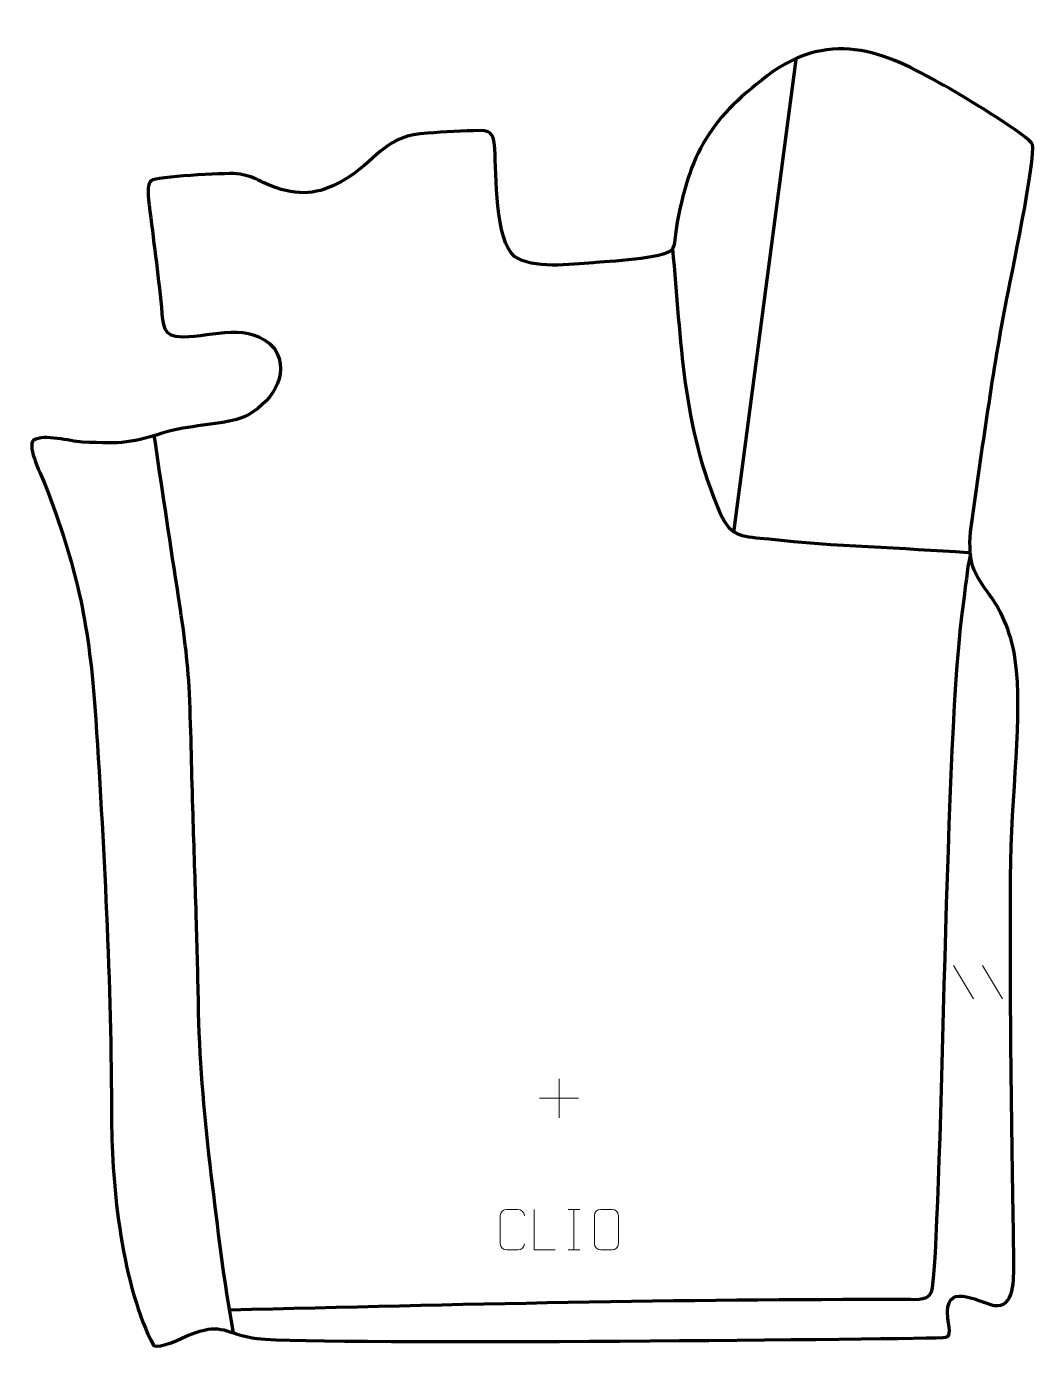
# Model space of a CAD drawing. Header units: millimetres. Extents: x -568 to 54, y 157 to 972.
import ezdxf

# ---------------------------------------------------------------- set-up
doc = ezdxf.new("R2010")
doc.units = ezdxf.units.MM
doc.header["$MEASUREMENT"] = 0
doc.layers.add('layer 2', color=7, linetype='Continuous')
doc.layers.add('layer 3', color=7, linetype='Continuous')

msp = doc.modelspace()

# ---------------------------------------------------------------- linework, layer by layer
at = {"layer": 'layer 2', "color": 142, "lineweight": 158}
msp.add_open_spline([(-132.4637, 660.5293), (-132.4637, 660.5293), (-94.1372, 951.9619), (-94.1372, 951.9619)], degree=3, dxfattribs=at)
for points, knots in [([(-170.3451, 835.5187), (-164.8598, 777.7752), (-164.672, 726.9099), (-140.9012, 672.3251), (-140.9012, 672.3251), (-134.201, 656.9396), (-126.2126, 658.2535), (-111.0948, 656.5491), (-111.0948, 656.5491), (-70.2156, 651.9403), (-29.2244, 651.3246), (11.7238, 648.1595), (11.7238, 648.1595), (11.7238, 648.1595), (13.1121, 648.0522), (13.1121, 648.0522)], [0, 0, 0, 0, 0.2, 0.2, 0.2, 0.2, 0.4, 0.4, 0.4, 0.4, 0.6, 0.6, 0.6, 0.6, 1, 1, 1, 1]), ([(-440.7615, 167.3945), (-446.7605, 199.7709), (-450.5396, 232.339), (-454.4528, 265.0103), (-454.4528, 265.0103), (-458.4389, 298.2683), (-461.441, 331.2909), (-462.2601, 364.7963), (-462.2601, 364.7963), (-462.2601, 364.7963), (-462.296, 366.3376), (-462.296, 366.3376), (-462.296, 366.3376), (-462.7181, 385.4317), (-463.1113, 404.5215), (-463.7013, 423.6116), (-463.7013, 423.6116), (-463.7013, 423.6116), (-463.7484, 425.1187), (-463.7484, 425.1187), (-463.7484, 425.1187), (-464.4099, 445.6098), (-465.0688, 466.1011), (-465.7313, 486.5922), (-465.7313, 486.5922), (-466.5328, 511.3639), (-466.7892, 536.5833), (-467.957, 561.2514), (-467.957, 561.2514), (-468.9677, 582.6015), (-471.4116, 599.9027), (-474.677, 620.8999), (-474.677, 620.8999), (-479.5902, 652.4934), (-484.2139, 684.1319), (-488.9409, 715.7537), (-488.9409, 715.7537), (-488.9409, 715.7537), (-489.6053, 720.1945), (-489.6053, 720.1945)], [0, 0, 0, 0, 0.09090909, 0.09090909, 0.09090909, 0.09090909, 0.18181818, 0.18181818, 0.18181818, 0.18181818, 0.27272727, 0.27272727, 0.27272727, 0.27272727, 0.36363636, 0.36363636, 0.36363636, 0.36363636, 0.45454545, 0.45454545, 0.45454545, 0.45454545, 0.54545455, 0.54545455, 0.54545455, 0.54545455, 0.63636364, 0.63636364, 0.63636364, 0.63636364, 0.72727273, 0.72727273, 0.72727273, 0.72727273, 0.81818182, 0.81818182, 0.81818182, 0.81818182, 1, 1, 1, 1]), ([(13.1643, 647.4623), (10.6587, 635.5294), (10.5237, 628.7151), (8.6859, 616.4261), (8.6859, 616.4261), (-2.6973, 540.3076), (-3.7759, 251.6718), (-10.3528, 195.2122), (-10.3528, 195.2122), (-11.3569, 186.5924), (-19.2671, 187.9314), (-26.4082, 187.944), (-26.4082, 187.944), (-165.9852, 188.1888), (-303.202, 184.9451), (-442.7914, 181.4284)], [0, 0, 0, 0, 0.2, 0.2, 0.2, 0.2, 0.4, 0.4, 0.4, 0.4, 0.6, 0.6, 0.6, 0.6, 1, 1, 1, 1])]:
    msp.add_open_spline(points, degree=3, knots=knots, dxfattribs=at)
at = {"layer": 'layer 2', "color": 250, "lineweight": 9}
for points in [[(2.7941, 393.6942), (2.7941, 393.6942), (15.1584, 373.1499), (15.1584, 373.1499)], [(20.524, 393.6942), (20.524, 393.6942), (32.8883, 373.1499), (32.8883, 373.1499)], [(-240.2615, 323.9735), (-240.2615, 323.9735), (-240.2615, 299.9956), (-240.2615, 299.9956)], [(-252.2504, 311.9845), (-252.2504, 311.9845), (-228.2725, 311.9845), (-228.2725, 311.9845)], [(-234.6231, 243.4878), (-234.6231, 243.4878), (-227.455, 243.4878), (-227.455, 243.4878)], [(-231.0391, 243.4878), (-231.0391, 243.4878), (-231.0391, 218.5343), (-231.0391, 218.5343)], [(-234.6231, 218.5343), (-234.6231, 218.5343), (-227.455, 218.5343), (-227.455, 218.5343)]]:
    msp.add_open_spline(points, degree=3, dxfattribs=at)
for points, knots in [([(-261.616, 222.352), (-261.7558, 220.0286), (-263.433, 218.549), (-265.5807, 218.5382), (-265.5807, 218.5382), (-267.9126, 218.5386), (-270.2445, 218.5386), (-272.576, 218.5382), (-272.576, 218.5382), (-274.501, 218.4328), (-276.4731, 220.3173), (-276.4619, 222.3346), (-276.4619, 222.3346), (-276.4615, 228.1047), (-276.4615, 233.8744), (-276.4619, 239.6437), (-276.4619, 239.6437), (-276.4577, 241.7818), (-274.711, 243.501), (-272.5586, 243.4875), (-272.5586, 243.4875), (-270.2329, 243.4875), (-267.9068, 243.4875), (-265.5807, 243.4875), (-265.5807, 243.4875), (-263.6341, 243.523), (-261.6427, 242.0315), (-261.616, 239.5939)], [0, 0, 0, 0, 0.125, 0.125, 0.125, 0.125, 0.25, 0.25, 0.25, 0.25, 0.375, 0.375, 0.375, 0.375, 0.5, 0.5, 0.5, 0.5, 0.625, 0.625, 0.625, 0.625, 0.75, 0.75, 0.75, 0.75, 1, 1, 1, 1]), ([(-242.5645, 218.5342), (-242.5645, 218.5342), (-255.5136, 218.5342), (-255.5136, 218.5342), (-255.5136, 218.5342), (-255.5136, 218.5342), (-255.5136, 243.4878), (-255.5136, 243.4878)], [0, 0, 0, 0, 0.33333333, 0.33333333, 0.33333333, 0.33333333, 1, 1, 1, 1]), ([(-214.5586, 243.4875), (-212.2329, 243.4875), (-209.9068, 243.4875), (-207.5807, 243.4875), (-207.5807, 243.4875), (-205.6341, 243.5231), (-203.6427, 242.0315), (-203.616, 239.5939), (-203.616, 239.5939), (-203.6164, 233.847), (-203.6164, 228.0997), (-203.616, 222.352), (-203.616, 222.352), (-203.7558, 220.0286), (-205.433, 218.549), (-207.5807, 218.5382), (-207.5807, 218.5382), (-209.9126, 218.5386), (-212.2445, 218.5386), (-214.576, 218.5382), (-214.576, 218.5382), (-216.501, 218.4328), (-218.4731, 220.3173), (-218.4619, 222.3346), (-218.4619, 222.3346), (-218.4616, 228.1047), (-218.4616, 233.8744), (-218.4619, 239.6437), (-218.4619, 239.6437), (-218.4577, 241.7818), (-216.711, 243.501), (-214.5586, 243.4875)], [0, 0, 0, 0, 0.11111111, 0.11111111, 0.11111111, 0.11111111, 0.22222222, 0.22222222, 0.22222222, 0.22222222, 0.33333333, 0.33333333, 0.33333333, 0.33333333, 0.44444444, 0.44444444, 0.44444444, 0.44444444, 0.55555556, 0.55555556, 0.55555556, 0.55555556, 0.66666667, 0.66666667, 0.66666667, 0.66666667, 0.77777778, 0.77777778, 0.77777778, 0.77777778, 1, 1, 1, 1])]:
    msp.add_open_spline(points, degree=3, knots=knots, dxfattribs=at)
at = {"layer": 'layer 3', "color": 242, "lineweight": 158}
msp.add_open_spline([(-438.7001, 881.5075), (-428.1464, 880.5368), (-423.4412, 875.4571), (-411.5146, 871.9289), (-411.5146, 871.9289), (-395.4924, 867.1891), (-383.3987, 870.8865), (-369.5376, 879.598), (-369.5376, 879.598), (-350.6849, 892.2813), (-346.5983, 905.1372), (-321.3249, 906.6213), (-321.3249, 906.6213), (-310.8582, 907.2115), (-299.2363, 908.1023), (-288.8636, 908.12), (-288.8636, 908.12), (-280.9303, 908.1336), (-280.4913, 904.4649), (-279.8091, 896.7619), (-279.8091, 896.7619), (-278.8376, 881.5543), (-279.695, 840.2412), (-267.6753, 830.6633), (-267.6753, 830.6633), (-256.5839, 822.6797), (-232.7813, 825.7198), (-219.2808, 826.7043), (-219.2808, 826.7043), (-211.4393, 827.2983), (-174.7615, 829.4155), (-170.9746, 834.5181), (-170.9746, 834.5181), (-168.4761, 837.8849), (-168.8082, 843.5349), (-168.1655, 847.3308), (-168.1655, 847.3308), (-160.2028, 894.3589), (-147.0882, 916.1655), (-108.4389, 944.555), (-108.4389, 944.555), (-67.1214, 972.2936), (-34.1056, 953.8071), (4.2079, 931.7345), (4.2079, 931.7345), (11.3823, 927.4686), (49.6002, 904.7381), (51.337, 899.6181), (51.337, 899.6181), (53.9143, 892.0205), (37.7147, 815.4849), (34.9391, 801.4142), (34.9391, 801.4142), (26.1958, 755.0198), (19.9169, 707.6517), (13.1677, 660.8948), (13.1677, 660.8948), (12.0297, 641.8418), (14.451, 636.0553), (25.4075, 621.5495), (25.4075, 621.5495), (30.542, 614.7518), (38.1613, 600.9825), (40.8483, 581.8093), (40.8483, 581.8093), (45.5392, 548.3373), (38.3104, 499.6994), (37.9262, 448.0999), (37.9262, 448.0999), (37.2184, 353.064), (39.5534, 248.0594), (39.916, 209.8131), (39.916, 209.8131), (39.8475, 201.6923), (40.6152, 182.0912), (27.7686, 184.3785), (27.7686, 184.3785), (16.8108, 186.9061), (-3.4194, 199.5224), (-0.6546, 176.5327), (-0.6546, 176.5327), (0.4101, 167.6794), (1.4224, 164.6961), (-3.6649, 164.5477), (-3.6649, 164.5477), (-39.2057, 163.511), (-406.845, 159.6303), (-429.3086, 164.3464), (-429.3086, 164.3464), (-448.7584, 168.4298), (-448.5459, 173.7112), (-467.9552, 166.1311), (-467.9552, 166.1311), (-471.9152, 164.5846), (-486.6364, 157.1666), (-490.0427, 159.657), (-490.0427, 159.657), (-509.0733, 195.036), (-515.9935, 258.2359), (-515.892, 298.4573), (-515.892, 298.4573), (-516.0868, 383.095), (-520.5458, 468.7601), (-526.1642, 553.2213), (-526.1642, 553.2213), (-530.3006, 607.0082), (-537.5075, 639.3923), (-556.7212, 689.8417), (-556.7212, 689.8417), (-558.6911, 694.7425), (-568.3374, 713.4162), (-563.9714, 717.4606), (-563.9714, 717.4606), (-556.8238, 721.2966), (-542.1304, 716.7687), (-533.8432, 716.2813), (-533.8432, 716.2813), (-509.2234, 714.9498), (-504.0054, 715.6035), (-480.4927, 722.9663), (-480.4927, 722.9663), (-466.251, 726.761), (-446.2695, 726.9823), (-434.1616, 731.7315), (-434.1616, 731.7315), (-418.6771, 739.1302), (-405.0361, 757.3348), (-415.5814, 773.9777), (-415.5814, 773.9777), (-430.4694, 790.7318), (-453.1731, 781.2932), (-471.9433, 781.1456), (-471.9433, 781.1456), (-485.1062, 781.0421), (-484.0986, 788.2034), (-485.2193, 799.2974), (-485.2193, 799.2974), (-487.347, 820.4543), (-490.1286, 841.0064), (-492.785, 862.4217), (-492.785, 862.4217), (-493.8814, 871.261), (-493.6087, 875.4311), (-491.3098, 877.4427), (-491.3098, 877.4427), (-489.0067, 879.4581), (-446.6963, 882.2426), (-438.7001, 881.5075)], degree=3, knots=[0, 0, 0, 0, 0.02631579, 0.02631579, 0.02631579, 0.02631579, 0.05263158, 0.05263158, 0.05263158, 0.05263158, 0.07894737, 0.07894737, 0.07894737, 0.07894737, 0.10526316, 0.10526316, 0.10526316, 0.10526316, 0.13157895, 0.13157895, 0.13157895, 0.13157895, 0.15789474, 0.15789474, 0.15789474, 0.15789474, 0.18421053, 0.18421053, 0.18421053, 0.18421053, 0.21052632, 0.21052632, 0.21052632, 0.21052632, 0.23684211, 0.23684211, 0.23684211, 0.23684211, 0.26315789, 0.26315789, 0.26315789, 0.26315789, 0.28947368, 0.28947368, 0.28947368, 0.28947368, 0.31578947, 0.31578947, 0.31578947, 0.31578947, 0.34210526, 0.34210526, 0.34210526, 0.34210526, 0.36842105, 0.36842105, 0.36842105, 0.36842105, 0.39473684, 0.39473684, 0.39473684, 0.39473684, 0.42105263, 0.42105263, 0.42105263, 0.42105263, 0.44736842, 0.44736842, 0.44736842, 0.44736842, 0.47368421, 0.47368421, 0.47368421, 0.47368421, 0.5, 0.5, 0.5, 0.5, 0.52631579, 0.52631579, 0.52631579, 0.52631579, 0.55263158, 0.55263158, 0.55263158, 0.55263158, 0.57894737, 0.57894737, 0.57894737, 0.57894737, 0.60526316, 0.60526316, 0.60526316, 0.60526316, 0.63157895, 0.63157895, 0.63157895, 0.63157895, 0.65789474, 0.65789474, 0.65789474, 0.65789474, 0.68421053, 0.68421053, 0.68421053, 0.68421053, 0.71052632, 0.71052632, 0.71052632, 0.71052632, 0.73684211, 0.73684211, 0.73684211, 0.73684211, 0.76315789, 0.76315789, 0.76315789, 0.76315789, 0.78947368, 0.78947368, 0.78947368, 0.78947368, 0.81578947, 0.81578947, 0.81578947, 0.81578947, 0.84210526, 0.84210526, 0.84210526, 0.84210526, 0.86842105, 0.86842105, 0.86842105, 0.86842105, 0.89473684, 0.89473684, 0.89473684, 0.89473684, 0.92105263, 0.92105263, 0.92105263, 0.92105263, 0.94736842, 0.94736842, 0.94736842, 0.94736842, 1, 1, 1, 1], dxfattribs=at)

doc.saveas('drawing.dxf')
